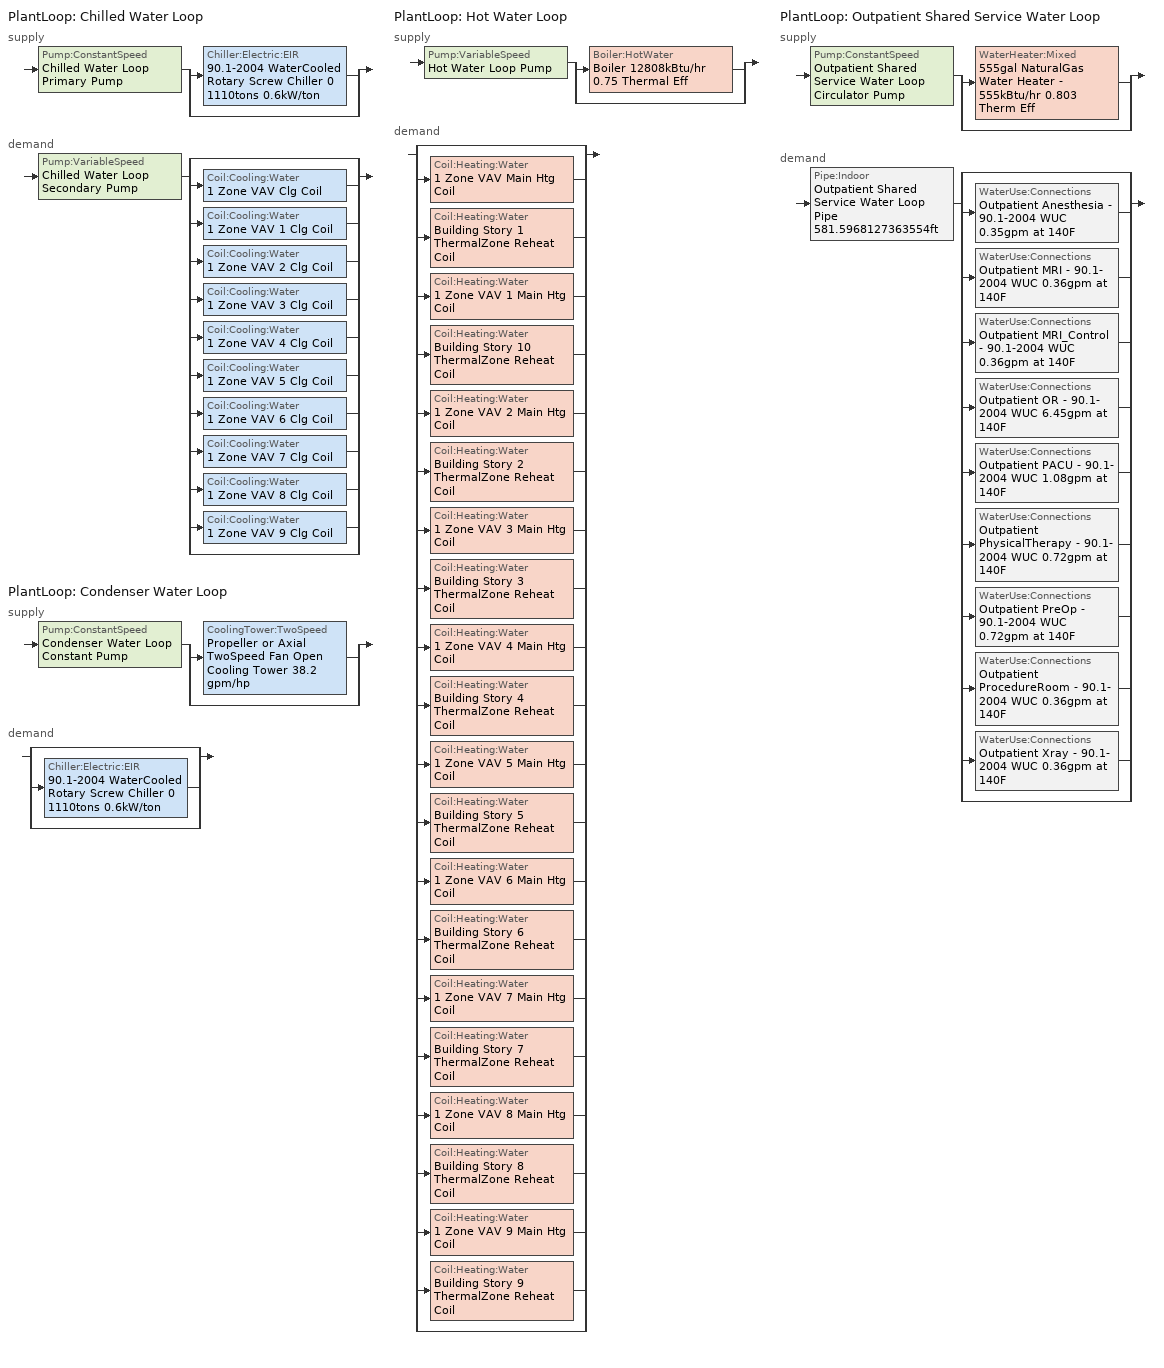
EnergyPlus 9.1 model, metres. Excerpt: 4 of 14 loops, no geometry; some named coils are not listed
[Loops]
PlantLoop 'Chilled Water Loop'
 supply: Pump:ConstantSpeed 'Chilled Water Loop Primary Pump' > split
  | Chiller:Electric:EIR '90.1-2004 WaterCooled  Rotary Screw Chiller 0 1110tons 0.6kW/ton'
  | bypass
 demand: Pump:VariableSpeed 'Chilled Water Loop Secondary Pump' > split
  | bypass
  | Coil:Cooling:Water '1 Zone VAV Clg Coil'
  | Coil:Cooling:Water '1 Zone VAV 1 Clg Coil'
  | Coil:Cooling:Water '1 Zone VAV 2 Clg Coil'
  | Coil:Cooling:Water '1 Zone VAV 3 Clg Coil'
  | Coil:Cooling:Water '1 Zone VAV 4 Clg Coil'
  | Coil:Cooling:Water '1 Zone VAV 5 Clg Coil'
  | Coil:Cooling:Water '1 Zone VAV 6 Clg Coil'
  | Coil:Cooling:Water '1 Zone VAV 7 Clg Coil'
  | Coil:Cooling:Water '1 Zone VAV 8 Clg Coil'
  | Coil:Cooling:Water '1 Zone VAV 9 Clg Coil'
  | bypass
PlantLoop 'Condenser Water Loop'
 supply: Pump:ConstantSpeed 'Condenser Water Loop Constant Pump' > split
  | CoolingTower:TwoSpeed 'Propeller or Axial TwoSpeed Fan Open Cooling Tower 38.2 gpm/hp'
  | bypass
 demand: split
  | bypass
  | Chiller:Electric:EIR '90.1-2004 WaterCooled  Rotary Screw Chiller 0 1110tons 0.6kW/ton'
  | bypass
PlantLoop 'Hot Water Loop'
 supply: Pump:VariableSpeed 'Hot Water Loop Pump' > split
  | Boiler:HotWater 'Boiler 12808kBtu/hr 0.75 Thermal Eff'
  | bypass
 demand: split
  | bypass
  | Coil:Heating:Water '1 Zone VAV Main Htg Coil'
  | Coil:Heating:Water 'Building Story 1 ThermalZone Reheat Coil'
  | Coil:Heating:Water '1 Zone VAV 1 Main Htg Coil'
  | Coil:Heating:Water 'Building Story 10 ThermalZone Reheat Coil'
  | Coil:Heating:Water '1 Zone VAV 2 Main Htg Coil'
  | Coil:Heating:Water 'Building Story 2 ThermalZone Reheat Coil'
  | Coil:Heating:Water '1 Zone VAV 3 Main Htg Coil'
  | Coil:Heating:Water 'Building Story 3 ThermalZone Reheat Coil'
  | Coil:Heating:Water '1 Zone VAV 4 Main Htg Coil'
  | Coil:Heating:Water 'Building Story 4 ThermalZone Reheat Coil'
  | Coil:Heating:Water '1 Zone VAV 5 Main Htg Coil'
  | Coil:Heating:Water 'Building Story 5 ThermalZone Reheat Coil'
  | Coil:Heating:Water '1 Zone VAV 6 Main Htg Coil'
  | Coil:Heating:Water 'Building Story 6 ThermalZone Reheat Coil'
  | Coil:Heating:Water '1 Zone VAV 7 Main Htg Coil'
  | Coil:Heating:Water 'Building Story 7 ThermalZone Reheat Coil'
  | Coil:Heating:Water '1 Zone VAV 8 Main Htg Coil'
  | Coil:Heating:Water 'Building Story 8 ThermalZone Reheat Coil'
  | Coil:Heating:Water '1 Zone VAV 9 Main Htg Coil'
  | Coil:Heating:Water 'Building Story 9 ThermalZone Reheat Coil'
  | bypass
PlantLoop 'Outpatient Shared Service Water Loop'
 supply: Pump:ConstantSpeed 'Outpatient Shared Service Water Loop Circulator Pump' > split
  | WaterHeater:Mixed '555gal NaturalGas Water Heater - 555kBtu/hr 0.803 Therm Eff'
  | bypass
 demand: Pipe:Indoor 'Outpatient Shared Service Water Loop Pipe 581.5968127363554ft' > split
  | bypass
  | WaterUse:Connections 'Outpatient Anesthesia - 90.1-2004 WUC 0.35gpm at 140F'
  | WaterUse:Connections 'Outpatient MRI - 90.1-2004 WUC 0.36gpm at 140F'
  | WaterUse:Connections 'Outpatient MRI_Control - 90.1-2004 WUC 0.36gpm at 140F'
  | WaterUse:Connections 'Outpatient OR - 90.1-2004 WUC 6.45gpm at 140F'
  | WaterUse:Connections 'Outpatient PACU - 90.1-2004 WUC 1.08gpm at 140F'
  | WaterUse:Connections 'Outpatient PhysicalTherapy - 90.1-2004 WUC 0.72gpm at 140F'
  | WaterUse:Connections 'Outpatient PreOp - 90.1-2004 WUC 0.72gpm at 140F'
  | WaterUse:Connections 'Outpatient ProcedureRoom - 90.1-2004 WUC 0.36gpm at 140F'
  | WaterUse:Connections 'Outpatient Xray - 90.1-2004 WUC 0.36gpm at 140F'
  | bypass
[Material] Roughness=Smooth; Thermal Absorptance=0.9; Solar Absorptance=0.7; Visible Absorptance=0.7
Name | Thickness {m} | Conductivity {W/m-K} | Density {kg/m3} | Specific Heat {J/kg-K}
Copper pipe 0.75in type L | 0.001143 | 386 | 8906.27 | 385.1856
Fiberglass batt 0.5in | 0.0127 | 0.0663448 | 11.2129 | 837.36
[Construction]
Copper pipe 0.75in type L with 0.5in fiberglass batt: Fiberglass batt 0.5in, Copper pipe 0.75in type L
[Coil:Heating:Water] Availability Schedule=Always On Discrete; U-Factor Times Area Value {W/K}=Autosize; Maximum Water Flow Rate {m3/s}=Autosize; Performance Input Method=UFactorTimesAreaAndDesignWaterFlowRate; Rated Capacity {W}=Autosize; Rated Inlet Water Temperature {C}=82.2222; Rated Inlet Air Temperature {C}=12.7778; Rated Outlet Water Temperature {C}=71.1111; Rated Outlet Air Temperature {C}=40; Rated Ratio for Air and Water Convection=0.5
Building Story 1 ThermalZone Reheat Coil; Building Story 10 ThermalZone Reheat Coil; Building Story 2 ThermalZone Reheat Coil; Building Story 3 ThermalZone Reheat Coil; Building Story 4 ThermalZone Reheat Coil; Building Story 5 ThermalZone Reheat Coil; Building Story 6 ThermalZone Reheat Coil; Building Story 7 ThermalZone Reheat Coil; Building Story 8 ThermalZone Reheat Coil; Building Story 9 ThermalZone Reheat Coil
[SetpointManager:Scheduled] Control Variable=Temperature
Name | Schedule | Setpoint Node or NodeList
Chilled Water Loop Setpoint Manager | Chilled Water Loop Temp - 44F | Chilled Water Loop Supply Outlet Node
Hot Water Loop Setpoint Manager | Hot Water Loop Temp - 180F | Hot Water Loop Supply Outlet Node
Service hot water setpoint manager | Service Water Loop Temp - 140F | Outpatient Shared Service Water Loop Supply Outlet Node
[PlantLoop] Fluid Type=Water; Maximum Loop Flow Rate {m3/s}=Autosize; Minimum Loop Flow Rate {m3/s}=0; Plant Loop Volume {m3}=Autocalculate; Load Distribution Scheme=Optimal; Plant Loop Demand Calculation Scheme=SingleSetpoint
Name | Plant Equipment Operation Scheme | Maximum Loop Temperature {C} | Minimum Loop Temperature {C} | Common Pipe Simulation
Chilled Water Loop | Chilled Water Loop Operation Schemes | 40 | 1 | CommonPipe
Condenser Water Loop | Condenser Water Loop Operation Schemes | 80 | 5
Hot Water Loop | Hot Water Loop Operation Schemes | 100 | 10
Outpatient Shared Service Water Loop | Outpatient Shared Service Water Loop Operation Schemes | 60 | 10
[Sizing:Plant] Sizing Option=NonCoincident; Zone Timesteps in Averaging Window=1; Coincident Sizing Factor Mode=None
Name | Loop Type | Design Loop Exit Temperature {C} | Loop Design Temperature Difference {deltaC}
Chilled Water Loop | Cooling | 6.66667 | 5.61111
Condenser Water Loop | Condenser | 29.4444 | 5.55556
Hot Water Loop | Heating | 82.2222 | 11.1111
Outpatient Shared Service Water Loop | Heating | 60 | 5
[Pump:ConstantSpeed] Design Flow Rate {m3/s}=Autosize; Design Power Consumption {W}=Autosize; Fraction of Motor Inefficiencies to Fluid Stream=0; Pump Control Type=Intermittent; Design Power Sizing Method=PowerPerFlowPerPressure; Design Electric Power per Unit Flow Rate {W/(m3/s)}=348701.1; Design Shaft Power per Unit Flow Rate per Unit Head=1.28205
Name | Design Pump Head {Pa} | Motor Efficiency
Chilled Water Loop Primary Pump | 44836 | 0.91
Condenser Water Loop Constant Pump | 148557 | 0.936
Outpatient Shared Service Water Loop Circulator Pump | 29890.7 | 0.825
[Chiller:Electric:EIR]
90.1-2004 WaterCooled  Rotary Screw Chiller 0 1110tons 0.6kW/ton: Reference Capacity {W}=Autosize; Reference COP {W/W}=5.50391; Reference Leaving Chilled Water Temperature {C}=6.66667; Reference Entering Condenser Fluid Temperature {C}=35; Reference Chilled Water Flow Rate {m3/s}=Autosize; Reference Condenser Fluid Flow Rate {m3/s}=Autosize; Cooling Capacity Function of Temperature Curve=ChlrWtrPosDispPathAAllQRatio_fTchwsTcwsSI; Electric Input to Cooling Output Ratio Function of Temperature Curve=ChlrWtrPosDispPathAAllEIRRatio_fTchwsTcwsSI; Electric Input to Cooling Output Ratio Function of Part Load Ratio Curve=ChlrWtrPosDispPathAAllEIRRatio_fQRatio; Minimum Part Load Ratio=0.15; Maximum Part Load Ratio=1; Optimum Part Load Ratio=1; Minimum Unloading Ratio=0.25; Condenser Type=WaterCooled; Condenser Fan Power Ratio {W/W}=0; Fraction of Compressor Electric Consumption Rejected by Condenser=1; Leaving Chilled Water Lower Temperature Limit {C}=2.22222; Chiller Flow Mode=ConstantFlow; Sizing Factor=1
[Pump:VariableSpeed] Design Maximum Flow Rate {m3/s}=Autosize; Design Power Consumption {W}=Autosize; Fraction of Motor Inefficiencies to Fluid Stream=0; Coefficient 1 of the Part Load Performance Curve=0; Design Minimum Flow Rate {m3/s}=0; Pump Control Type=Intermittent; Skin Loss Radiative Fraction=0.5; Design Power Sizing Method=PowerPerFlowPerPressure; Design Electric Power per Unit Flow Rate {W/(m3/s)}=348701.1; Design Shaft Power per Unit Flow Rate per Unit Head=1.28205; Design Minimum Flow Rate Fraction=0
Name | Design Pump Head {Pa} | Motor Efficiency | Coefficient 2 of the Part Load Performance Curve | Coefficient 3 of the Part Load Performance Curve | Coefficient 4 of the Part Load Performance Curve
Chilled Water Loop Secondary Pump | 134508 | 0.93 | 0.0205 | 0.4101 | 0.5753
Hot Water Loop Pump | 179344 | 0.924 | 1 | 0 | 0
[PlantEquipmentOperationSchemes] Control Scheme Schedule Name 1=Always On Discrete
Name | Control Scheme Object Type 1 | Control Scheme Name 1
Chilled Water Loop Operation Schemes | PlantEquipmentOperation:CoolingLoad | Chilled Water Loop Cooling Operation Scheme
Condenser Water Loop Operation Schemes | PlantEquipmentOperation:CoolingLoad | Condenser Water Loop Cooling Operation Scheme
Hot Water Loop Operation Schemes | PlantEquipmentOperation:HeatingLoad | Hot Water Loop Heating Operation Scheme
Outpatient Shared Service Water Loop Operation Schemes | PlantEquipmentOperation:HeatingLoad | Outpatient Shared Service Water Loop Heating Operation Scheme
[PlantEquipmentOperation:CoolingLoad] Load Range Lower Limit 1 {W}=0; Load Range Upper Limit 1 {W}=1000000000
Name | Range Equipment List Name 1
Chilled Water Loop Cooling Operation Scheme | Chilled Water Loop Cooling Equipment List
Condenser Water Loop Cooling Operation Scheme | Condenser Water Loop Cooling Equipment List
[PlantEquipmentList]
Chilled Water Loop Cooling Equipment List: Chiller:Electric:EIR, 90.1-2004 WaterCooled  Rotary Screw Chiller 0 1110tons 0.6kW/ton
Condenser Water Loop Cooling Equipment List: CoolingTower:TwoSpeed, Propeller or Axial TwoSpeed Fan Open Cooling Tower 38.2 gpm/hp
Hot Water Loop Heating Equipment List: Boiler:HotWater, Boiler 12808kBtu/hr 0.75 Thermal Eff
Outpatient Shared Service Water Loop Heating Equipment List: WaterHeater:Mixed, 555gal NaturalGas Water Heater - 555kBtu/hr 0.803 Therm Eff
[CoolingTower:TwoSpeed]
Propeller or Axial TwoSpeed Fan Open Cooling Tower 38.2 gpm/hp: Design Water Flow Rate {m3/s}=Autosize; High Fan Speed Air Flow Rate {m3/s}=Autosize; High Fan Speed Fan Power {W}=58811.6; High Fan Speed U-Factor Times Area Value {W/K}=Autosize; Low Fan Speed Air Flow Rate {m3/s}=Autocalculate; Low Fan Speed Air Flow Rate Sizing Factor=0.5; Low Fan Speed Fan Power {W}=17643.5; Low Fan Speed Fan Power Sizing Factor=0.16; Low Fan Speed U-Factor Times Area Value {W/K}=Autocalculate; Low Fan Speed U-Factor Times Area Sizing Factor=0.6; Free Convection Regime Air Flow Rate {m3/s}=0; Free Convection Regime Air Flow Rate Sizing Factor=0.1; Free Convection Regime U-Factor Times Area Value {W/K}=0; Free Convection U-Factor Times Area Value Sizing Factor=0.1; Performance Input Method=UFactorTimesAreaAndDesignWaterFlowRate; Heat Rejection Capacity and Nominal Capacity Sizing Ratio=1.25; Low Speed Nominal Capacity Sizing Factor=0.5; Free Convection Nominal Capacity Sizing Factor=0.1; Design Inlet Air Dry-Bulb Temperature {C}=25.6; Design Inlet Air Wet-Bulb Temperature {C}=25.6; Design Approach Temperature {deltaC}=Autosize; Design Range Temperature {deltaC}=Autosize; Basin Heater Capacity {W/K}=0; Basin Heater Setpoint Temperature {C}=2; Evaporation Loss Factor {percent/K}=0.2; Drift Loss Percent {percent}=0.008; Blowdown Concentration Ratio=3; Number of Cells=1; Cell Control=MinimalCell; Cell Minimum  Water Flow Rate Fraction=0.33; Cell Maximum Water Flow Rate Fraction=2.5; Sizing Factor=1
[SetpointManager:FollowOutdoorAirTemperature]
Condenser Water Loop Setpoint Manager Follow OATwb with 7.0F Approach: Control Variable=Temperature; Reference Temperature Type=OutdoorAirWetBulb; Offset Temperature Difference {deltaC}=3.88889; Maximum Setpoint Temperature {C}=29.4444; Minimum Setpoint Temperature {C}=21.1111; Setpoint Node or NodeList=Condenser Water Loop Supply Outlet Node
[Boiler:HotWater]
Boiler 12808kBtu/hr 0.75 Thermal Eff: Fuel Type=NaturalGas; Nominal Capacity {W}=Autosize; Nominal Thermal Efficiency=0.75; Efficiency Curve Temperature Evaluation Variable=LeavingBoiler; Normalized Boiler Efficiency Curve=Boiler with No Minimum Turndown; Design Water Flow Rate {m3/s}=Autosize; Minimum Part Load Ratio=0; Maximum Part Load Ratio=1.2; Optimum Part Load Ratio=1; Water Outlet Upper Temperature Limit {C}=95; Boiler Flow Mode=LeavingSetpointModulated; Parasitic Electric Load {W}=0; Sizing Factor=1
[PlantEquipmentOperation:HeatingLoad] Load Range Lower Limit 1 {W}=0; Load Range Upper Limit 1 {W}=1000000000
Name | Range Equipment List Name 1
Hot Water Loop Heating Operation Scheme | Hot Water Loop Heating Equipment List
Outpatient Shared Service Water Loop Heating Operation Scheme | Outpatient Shared Service Water Loop Heating Equipment List
[WaterHeater:Mixed]
555gal NaturalGas Water Heater - 555kBtu/hr 0.803 Therm Eff: Tank Volume {m3}=2.10158; Setpoint Temperature Schedule=Service Water Loop Temp - 140F; Deadband Temperature Difference {deltaC}=2; Maximum Temperature Limit {C}=60; Heater Control Type=Cycle; Heater Maximum Capacity {W}=162707; Heater Ignition Minimum Flow Rate {m3/s}=0; Heater Ignition Delay {s}=0; Heater Fuel Type=NaturalGas; Heater Thermal Efficiency=0.802867; Off Cycle Parasitic Fuel Consumption Rate {W}=0; Off Cycle Parasitic Fuel Type=NaturalGas; Off Cycle Parasitic Heat Fraction to Tank=0; On Cycle Parasitic Fuel Consumption Rate {W}=0; On Cycle Parasitic Fuel Type=NaturalGas; On Cycle Parasitic Heat Fraction to Tank=0; Ambient Temperature Indicator=Schedule; Ambient Temperature Schedule=Water Heater Ambient Temp Schedule - 71.6f; Off Cycle Loss Coefficient to Ambient Temperature {W/K}=14.9945; Off Cycle Loss Fraction to Zone=1; On Cycle Loss Coefficient to Ambient Temperature {W/K}=14.9945; On Cycle Loss Fraction to Zone=1; Use Side Effectiveness=1; Source Side Effectiveness=1; Use Side Design Flow Rate {m3/s}=Autosize; Source Side Design Flow Rate {m3/s}=Autosize; Indirect Water Heating Recovery Time {hr}=1.5; Source Side Flow Control Mode=IndirectHeatPrimarySetpoint
[Pipe:Indoor]
Outpatient Shared Service Water Loop Pipe 581.5968127363554ft: Construction=Copper pipe 0.75in type L with 0.5in fiberglass batt; Environment Type=Schedule; Ambient Temperature Schedule=Outpatient Shared Service Water Loop Piping Air Temp - 70F; Ambient Air Velocity Schedule=Outpatient Shared Service Water Loop Piping Air Velocity - 0.67mph; Pipe Inside Diameter {m}=0.019939; Pipe Length {m}=177.271
[WaterUse:Connections]
Name | Water Use Equipment Name 1
Outpatient Anesthesia - 90.1-2004 WUC 0.35gpm at 140F | Outpatient Anesthesia - 90.1-2004 Service Water Use 0.35gpm at 140F
Outpatient MRI - 90.1-2004 WUC 0.36gpm at 140F | Outpatient MRI - 90.1-2004 Service Water Use 0.36gpm at 140F
Outpatient MRI_Control - 90.1-2004 WUC 0.36gpm at 140F | Outpatient MRI_Control - 90.1-2004 Service Water Use 0.36gpm at 140F
Outpatient OR - 90.1-2004 WUC 6.45gpm at 140F | Outpatient OR - 90.1-2004 Service Water Use 6.45gpm at 140F
Outpatient PACU - 90.1-2004 WUC 1.08gpm at 140F | Outpatient PACU - 90.1-2004 Service Water Use 1.08gpm at 140F
Outpatient PhysicalTherapy - 90.1-2004 WUC 0.72gpm at 140F | Outpatient PhysicalTherapy - 90.1-2004 Service Water Use 0.72gpm at 140F
Outpatient PreOp - 90.1-2004 WUC 0.72gpm at 140F | Outpatient PreOp - 90.1-2004 Service Water Use 0.72gpm at 140F
Outpatient ProcedureRoom - 90.1-2004 WUC 0.36gpm at 140F | Outpatient ProcedureRoom - 90.1-2004 Service Water Use 0.36gpm at 140F
Outpatient Xray - 90.1-2004 WUC 0.36gpm at 140F | Outpatient Xray - 90.1-2004 Service Water Use 0.36gpm at 140F
[WaterUse:Equipment] Flow Rate Fraction Schedule=OutPatientHealthCare BLDG_SWH_SCH; Sensible Fraction Schedule=Fraction Sensible - 0.2; Latent Fraction Schedule=Fraction Latent - 0.05
Name | Peak Flow Rate {m3/s} | Target Temperature Schedule
Outpatient Anesthesia - 90.1-2004 Service Water Use 0.35gpm at 140F | 2.2273e-05 | Mixed Water At Faucet Temp - 140F
Outpatient MRI - 90.1-2004 Service Water Use 0.36gpm at 140F | 2.24988e-05 | Mixed Water At Faucet Temp - 140F 1
Outpatient MRI_Control - 90.1-2004 Service Water Use 0.36gpm at 140F | 2.25789e-05 | Mixed Water At Faucet Temp - 140F 2
Outpatient OR - 90.1-2004 Service Water Use 6.45gpm at 140F | 0.000406925 | Mixed Water At Faucet Temp - 140F 3
Outpatient PACU - 90.1-2004 Service Water Use 1.08gpm at 140F | 6.7925e-05 | Mixed Water At Faucet Temp - 140F 4
Outpatient PhysicalTherapy - 90.1-2004 Service Water Use 0.72gpm at 140F | 4.51835e-05 | Mixed Water At Faucet Temp - 140F 5
Outpatient PreOp - 90.1-2004 Service Water Use 0.72gpm at 140F | 4.52937e-05 | Mixed Water At Faucet Temp - 140F 6
Outpatient ProcedureRoom - 90.1-2004 Service Water Use 0.36gpm at 140F | 2.27238e-05 | Mixed Water At Faucet Temp - 140F 7
Outpatient Xray - 90.1-2004 Service Water Use 0.36gpm at 140F | 2.26156e-05 | Mixed Water At Faucet Temp - 140F 8
[Schedule:Day:Interval]
Chilled Water Loop Temp - 44F Default: No, 24:00, 6.66667
Fraction Latent - 0.05 Default: No, 24:00, 0.05
Fraction Sensible - 0.2 Default: No, 24:00, 0.2
Hot Water Loop Temp - 180F Default: No, 24:00, 82.2222
Mixed Water At Faucet Temp - 140F Default; Mixed Water At Faucet Temp - 140F Default 1; Mixed Water At Faucet Temp - 140F Default 2; Mixed Water At Faucet Temp - 140F Default 3; Mixed Water At Faucet Temp - 140F Default 4; Mixed Water At Faucet Temp - 140F Default 5; Mixed Water At Faucet Temp - 140F Default 6; Mixed Water At Faucet Temp - 140F Default 7; Mixed Water At Faucet Temp - 140F Default 8; Service Water Loop Temp - 140F Default: No, 24:00, 60
Outpatient Shared Service Water Loop Piping Air Temp - 70F Default: No, 24:00, 21.1111
Outpatient Shared Service Water Loop Piping Air Velocity - 0.67mph Default: No, 24:00, 0.3
OutPatientHealthCare BLDG_SWH_SCH Default: No, 08:00, 0, 17:00, 0.01, 24:00, 0
OutPatientHealthCare BLDG_SWH_SCH SmrDsn|Wkdy Day; OutPatientHealthCare BLDG_SWH_SCH Summer Design Day: No, 07:00, 0.01, 08:00, 0.17, 09:00, 0.58, 10:00, 0.66, 11:00, 0.78, 12:00, 0.82, 13:00, 0.71, 14:00, 0.82, 15:00, 0.78, 16:00, 0.74, 17:00, 0.63, 18:00, 0.41, 21:00, 0.18, 22:00, 0.1, 24:00, 0.01
OutPatientHealthCare BLDG_SWH_SCH Winter Design Day; OutPatientHealthCare BLDG_SWH_SCH WntrDsn|Sat Day: No, 08:00, 0.01, 09:00, 0.2, 10:00, 0.28, 12:00, 0.3, 14:00, 0.24, 17:00, 0.23, 18:00, 0.1, 24:00, 0.01
Water Heater Ambient Temp Schedule - 71.6f Default: No, 24:00, 22
[Schedule:Week:Daily]
Chilled Water Loop Temp - 44F Week Rule - Jan1-Dec31: Chilled Water Loop Temp - 44F Default, Chilled Water Loop Temp - 44F Default, Chilled Water Loop Temp - 44F Default, Chilled Water Loop Temp - 44F Default, Chilled Water Loop Temp - 44F Default, Chilled Water Loop Temp - 44F Default, Chilled Water Loop Temp - 44F Default, Chilled Water Loop Temp - 44F Default, Chilled Water Loop Temp - 44F Default, Chilled Water Loop Temp - 44F Default, Chilled Water Loop Temp - 44F Default, Chilled Water Loop Temp - 44F Default
Fraction Latent - 0.05 Week Rule - Jan1-Dec31: Fraction Latent - 0.05 Default, Fraction Latent - 0.05 Default, Fraction Latent - 0.05 Default, Fraction Latent - 0.05 Default, Fraction Latent - 0.05 Default, Fraction Latent - 0.05 Default, Fraction Latent - 0.05 Default, Fraction Latent - 0.05 Default, Fraction Latent - 0.05 Default, Fraction Latent - 0.05 Default, Fraction Latent - 0.05 Default, Fraction Latent - 0.05 Default
Fraction Sensible - 0.2 Week Rule - Jan1-Dec31: Fraction Sensible - 0.2 Default, Fraction Sensible - 0.2 Default, Fraction Sensible - 0.2 Default, Fraction Sensible - 0.2 Default, Fraction Sensible - 0.2 Default, Fraction Sensible - 0.2 Default, Fraction Sensible - 0.2 Default, Fraction Sensible - 0.2 Default, Fraction Sensible - 0.2 Default, Fraction Sensible - 0.2 Default, Fraction Sensible - 0.2 Default, Fraction Sensible - 0.2 Default
Hot Water Loop Temp - 180F Week Rule - Jan1-Dec31: Hot Water Loop Temp - 180F Default, Hot Water Loop Temp - 180F Default, Hot Water Loop Temp - 180F Default, Hot Water Loop Temp - 180F Default, Hot Water Loop Temp - 180F Default, Hot Water Loop Temp - 180F Default, Hot Water Loop Temp - 180F Default, Hot Water Loop Temp - 180F Default, Hot Water Loop Temp - 180F Default, Hot Water Loop Temp - 180F Default, Hot Water Loop Temp - 180F Default, Hot Water Loop Temp - 180F Default
Mixed Water At Faucet Temp - 140F Week Rule - Jan1-Dec31: Mixed Water At Faucet Temp - 140F Default, Mixed Water At Faucet Temp - 140F Default, Mixed Water At Faucet Temp - 140F Default, Mixed Water At Faucet Temp - 140F Default, Mixed Water At Faucet Temp - 140F Default, Mixed Water At Faucet Temp - 140F Default, Mixed Water At Faucet Temp - 140F Default, Mixed Water At Faucet Temp - 140F Default, Mixed Water At Faucet Temp - 140F Default, Mixed Water At Faucet Temp - 140F Default, Mixed Water At Faucet Temp - 140F Default, Mixed Water At Faucet Temp - 140F Default
Mixed Water At Faucet Temp - 140F 1 Week Rule - Jan1-Dec31: Mixed Water At Faucet Temp - 140F Default 1, Mixed Water At Faucet Temp - 140F Default 1, Mixed Water At Faucet Temp - 140F Default 1, Mixed Water At Faucet Temp - 140F Default 1, Mixed Water At Faucet Temp - 140F Default 1, Mixed Water At Faucet Temp - 140F Default 1, Mixed Water At Faucet Temp - 140F Default 1, Mixed Water At Faucet Temp - 140F Default 1, Mixed Water At Faucet Temp - 140F Default 1, Mixed Water At Faucet Temp - 140F Default 1, Mixed Water At Faucet Temp - 140F Default 1, Mixed Water At Faucet Temp - 140F Default 1
Mixed Water At Faucet Temp - 140F 2 Week Rule - Jan1-Dec31: Mixed Water At Faucet Temp - 140F Default 2, Mixed Water At Faucet Temp - 140F Default 2, Mixed Water At Faucet Temp - 140F Default 2, Mixed Water At Faucet Temp - 140F Default 2, Mixed Water At Faucet Temp - 140F Default 2, Mixed Water At Faucet Temp - 140F Default 2, Mixed Water At Faucet Temp - 140F Default 2, Mixed Water At Faucet Temp - 140F Default 2, Mixed Water At Faucet Temp - 140F Default 2, Mixed Water At Faucet Temp - 140F Default 2, Mixed Water At Faucet Temp - 140F Default 2, Mixed Water At Faucet Temp - 140F Default 2
Mixed Water At Faucet Temp - 140F 3 Week Rule - Jan1-Dec31: Mixed Water At Faucet Temp - 140F Default 3, Mixed Water At Faucet Temp - 140F Default 3, Mixed Water At Faucet Temp - 140F Default 3, Mixed Water At Faucet Temp - 140F Default 3, Mixed Water At Faucet Temp - 140F Default 3, Mixed Water At Faucet Temp - 140F Default 3, Mixed Water At Faucet Temp - 140F Default 3, Mixed Water At Faucet Temp - 140F Default 3, Mixed Water At Faucet Temp - 140F Default 3, Mixed Water At Faucet Temp - 140F Default 3, Mixed Water At Faucet Temp - 140F Default 3, Mixed Water At Faucet Temp - 140F Default 3
Mixed Water At Faucet Temp - 140F 4 Week Rule - Jan1-Dec31: Mixed Water At Faucet Temp - 140F Default 4, Mixed Water At Faucet Temp - 140F Default 4, Mixed Water At Faucet Temp - 140F Default 4, Mixed Water At Faucet Temp - 140F Default 4, Mixed Water At Faucet Temp - 140F Default 4, Mixed Water At Faucet Temp - 140F Default 4, Mixed Water At Faucet Temp - 140F Default 4, Mixed Water At Faucet Temp - 140F Default 4, Mixed Water At Faucet Temp - 140F Default 4, Mixed Water At Faucet Temp - 140F Default 4, Mixed Water At Faucet Temp - 140F Default 4, Mixed Water At Faucet Temp - 140F Default 4
Mixed Water At Faucet Temp - 140F 5 Week Rule - Jan1-Dec31: Mixed Water At Faucet Temp - 140F Default 5, Mixed Water At Faucet Temp - 140F Default 5, Mixed Water At Faucet Temp - 140F Default 5, Mixed Water At Faucet Temp - 140F Default 5, Mixed Water At Faucet Temp - 140F Default 5, Mixed Water At Faucet Temp - 140F Default 5, Mixed Water At Faucet Temp - 140F Default 5, Mixed Water At Faucet Temp - 140F Default 5, Mixed Water At Faucet Temp - 140F Default 5, Mixed Water At Faucet Temp - 140F Default 5, Mixed Water At Faucet Temp - 140F Default 5, Mixed Water At Faucet Temp - 140F Default 5
Mixed Water At Faucet Temp - 140F 6 Week Rule - Jan1-Dec31: Mixed Water At Faucet Temp - 140F Default 6, Mixed Water At Faucet Temp - 140F Default 6, Mixed Water At Faucet Temp - 140F Default 6, Mixed Water At Faucet Temp - 140F Default 6, Mixed Water At Faucet Temp - 140F Default 6, Mixed Water At Faucet Temp - 140F Default 6, Mixed Water At Faucet Temp - 140F Default 6, Mixed Water At Faucet Temp - 140F Default 6, Mixed Water At Faucet Temp - 140F Default 6, Mixed Water At Faucet Temp - 140F Default 6, Mixed Water At Faucet Temp - 140F Default 6, Mixed Water At Faucet Temp - 140F Default 6
Mixed Water At Faucet Temp - 140F 7 Week Rule - Jan1-Dec31: Mixed Water At Faucet Temp - 140F Default 7, Mixed Water At Faucet Temp - 140F Default 7, Mixed Water At Faucet Temp - 140F Default 7, Mixed Water At Faucet Temp - 140F Default 7, Mixed Water At Faucet Temp - 140F Default 7, Mixed Water At Faucet Temp - 140F Default 7, Mixed Water At Faucet Temp - 140F Default 7, Mixed Water At Faucet Temp - 140F Default 7, Mixed Water At Faucet Temp - 140F Default 7, Mixed Water At Faucet Temp - 140F Default 7, Mixed Water At Faucet Temp - 140F Default 7, Mixed Water At Faucet Temp - 140F Default 7
Mixed Water At Faucet Temp - 140F 8 Week Rule - Jan1-Dec31: Mixed Water At Faucet Temp - 140F Default 8, Mixed Water At Faucet Temp - 140F Default 8, Mixed Water At Faucet Temp - 140F Default 8, Mixed Water At Faucet Temp - 140F Default 8, Mixed Water At Faucet Temp - 140F Default 8, Mixed Water At Faucet Temp - 140F Default 8, Mixed Water At Faucet Temp - 140F Default 8, Mixed Water At Faucet Temp - 140F Default 8, Mixed Water At Faucet Temp - 140F Default 8, Mixed Water At Faucet Temp - 140F Default 8, Mixed Water At Faucet Temp - 140F Default 8, Mixed Water At Faucet Temp - 140F Default 8
Outpatient Shared Service Water Loop Piping Air Temp - 70F Week Rule - Jan1-Dec31: Outpatient Shared Service Water Loop Piping Air Temp - 70F Default, Outpatient Shared Service Water Loop Piping Air Temp - 70F Default, Outpatient Shared Service Water Loop Piping Air Temp - 70F Default, Outpatient Shared Service Water Loop Piping Air Temp - 70F Default, Outpatient Shared Service Water Loop Piping Air Temp - 70F Default, Outpatient Shared Service Water Loop Piping Air Temp - 70F Default, Outpatient Shared Service Water Loop Piping Air Temp - 70F Default, Outpatient Shared Service Water Loop Piping Air Temp - 70F Default, Outpatient Shared Service Water Loop Piping Air Temp - 70F Default, Outpatient Shared Service Water Loop Piping Air Temp - 70F Default, Outpatient Shared Service Water Loop Piping Air Temp - 70F Default, Outpatient Shared Service Water Loop Piping Air Temp - 70F Default
Outpatient Shared Service Water Loop Piping Air Velocity - 0.67mph Week Rule - Jan1-Dec31: Outpatient Shared Service Water Loop Piping Air Velocity - 0.67mph Default, Outpatient Shared Service Water Loop Piping Air Velocity - 0.67mph Default, Outpatient Shared Service Water Loop Piping Air Velocity - 0.67mph Default, Outpatient Shared Service Water Loop Piping Air Velocity - 0.67mph Default, Outpatient Shared Service Water Loop Piping Air Velocity - 0.67mph Default, Outpatient Shared Service Water Loop Piping Air Velocity - 0.67mph Default, Outpatient Shared Service Water Loop Piping Air Velocity - 0.67mph Default, Outpatient Shared Service Water Loop Piping Air Velocity - 0.67mph Default, Outpatient Shared Service Water Loop Piping Air Velocity - 0.67mph Default, Outpatient Shared Service Water Loop Piping Air Velocity - 0.67mph Default, Outpatient Shared Service Water Loop Piping Air Velocity - 0.67mph Default, Outpatient Shared Service Water Loop Piping Air Velocity - 0.67mph Default
OutPatientHealthCare BLDG_SWH_SCH Week Rule - Jan1-Jan5: OutPatientHealthCare BLDG_SWH_SCH Default, OutPatientHealthCare BLDG_SWH_SCH Default, OutPatientHealthCare BLDG_SWH_SCH SmrDsn|Wkdy Day, OutPatientHealthCare BLDG_SWH_SCH SmrDsn|Wkdy Day, OutPatientHealthCare BLDG_SWH_SCH SmrDsn|Wkdy Day, OutPatientHealthCare BLDG_SWH_SCH SmrDsn|Wkdy Day, OutPatientHealthCare BLDG_SWH_SCH WntrDsn|Sat Day, OutPatientHealthCare BLDG_SWH_SCH Default, OutPatientHealthCare BLDG_SWH_SCH Summer Design Day, OutPatientHealthCare BLDG_SWH_SCH Winter Design Day, OutPatientHealthCare BLDG_SWH_SCH Default, OutPatientHealthCare BLDG_SWH_SCH Default
OutPatientHealthCare BLDG_SWH_SCH Week Rule - Jan6-Dec31: OutPatientHealthCare BLDG_SWH_SCH Default, OutPatientHealthCare BLDG_SWH_SCH SmrDsn|Wkdy Day, OutPatientHealthCare BLDG_SWH_SCH SmrDsn|Wkdy Day, OutPatientHealthCare BLDG_SWH_SCH SmrDsn|Wkdy Day, OutPatientHealthCare BLDG_SWH_SCH SmrDsn|Wkdy Day, OutPatientHealthCare BLDG_SWH_SCH SmrDsn|Wkdy Day, OutPatientHealthCare BLDG_SWH_SCH WntrDsn|Sat Day, OutPatientHealthCare BLDG_SWH_SCH Default, OutPatientHealthCare BLDG_SWH_SCH Summer Design Day, OutPatientHealthCare BLDG_SWH_SCH Winter Design Day, OutPatientHealthCare BLDG_SWH_SCH Default, OutPatientHealthCare BLDG_SWH_SCH Default
Service Water Loop Temp - 140F Week Rule - Jan1-Dec31: Service Water Loop Temp - 140F Default, Service Water Loop Temp - 140F Default, Service Water Loop Temp - 140F Default, Service Water Loop Temp - 140F Default, Service Water Loop Temp - 140F Default, Service Water Loop Temp - 140F Default, Service Water Loop Temp - 140F Default, Service Water Loop Temp - 140F Default, Service Water Loop Temp - 140F Default, Service Water Loop Temp - 140F Default, Service Water Loop Temp - 140F Default, Service Water Loop Temp - 140F Default
Water Heater Ambient Temp Schedule - 71.6f Week Rule - Jan1-Dec31: Water Heater Ambient Temp Schedule - 71.6f Default, Water Heater Ambient Temp Schedule - 71.6f Default, Water Heater Ambient Temp Schedule - 71.6f Default, Water Heater Ambient Temp Schedule - 71.6f Default, Water Heater Ambient Temp Schedule - 71.6f Default, Water Heater Ambient Temp Schedule - 71.6f Default, Water Heater Ambient Temp Schedule - 71.6f Default, Water Heater Ambient Temp Schedule - 71.6f Default, Water Heater Ambient Temp Schedule - 71.6f Default, Water Heater Ambient Temp Schedule - 71.6f Default, Water Heater Ambient Temp Schedule - 71.6f Default, Water Heater Ambient Temp Schedule - 71.6f Default
[Schedule:Year]
Chilled Water Loop Temp - 44F: Chilled Water Loop Temp - 44F Week Rule - Jan1-Dec31, 1, 1, 12, 31
Fraction Latent - 0.05: Fraction Latent - 0.05 Week Rule - Jan1-Dec31, 1, 1, 12, 31
Fraction Sensible - 0.2: Fraction Sensible - 0.2 Week Rule - Jan1-Dec31, 1, 1, 12, 31
Hot Water Loop Temp - 180F: Hot Water Loop Temp - 180F Week Rule - Jan1-Dec31, 1, 1, 12, 31
Mixed Water At Faucet Temp - 140F: Mixed Water At Faucet Temp - 140F Week Rule - Jan1-Dec31, 1, 1, 12, 31
Mixed Water At Faucet Temp - 140F 1: Mixed Water At Faucet Temp - 140F 1 Week Rule - Jan1-Dec31, 1, 1, 12, 31
Mixed Water At Faucet Temp - 140F 2: Mixed Water At Faucet Temp - 140F 2 Week Rule - Jan1-Dec31, 1, 1, 12, 31
Mixed Water At Faucet Temp - 140F 3: Mixed Water At Faucet Temp - 140F 3 Week Rule - Jan1-Dec31, 1, 1, 12, 31
Mixed Water At Faucet Temp - 140F 4: Mixed Water At Faucet Temp - 140F 4 Week Rule - Jan1-Dec31, 1, 1, 12, 31
Mixed Water At Faucet Temp - 140F 5: Mixed Water At Faucet Temp - 140F 5 Week Rule - Jan1-Dec31, 1, 1, 12, 31
Mixed Water At Faucet Temp - 140F 6: Mixed Water At Faucet Temp - 140F 6 Week Rule - Jan1-Dec31, 1, 1, 12, 31
Mixed Water At Faucet Temp - 140F 7: Mixed Water At Faucet Temp - 140F 7 Week Rule - Jan1-Dec31, 1, 1, 12, 31
Mixed Water At Faucet Temp - 140F 8: Mixed Water At Faucet Temp - 140F 8 Week Rule - Jan1-Dec31, 1, 1, 12, 31
Outpatient Shared Service Water Loop Piping Air Temp - 70F: Outpatient Shared Service Water Loop Piping Air Temp - 70F Week Rule - Jan1-Dec31, 1, 1, 12, 31
Outpatient Shared Service Water Loop Piping Air Velocity - 0.67mph: Outpatient Shared Service Water Loop Piping Air Velocity - 0.67mph Week Rule - Jan1-Dec31, 1, 1, 12, 31
OutPatientHealthCare BLDG_SWH_SCH: OutPatientHealthCare BLDG_SWH_SCH Week Rule - Jan1-Jan5, 1, 1, 1, 5, OutPatientHealthCare BLDG_SWH_SCH Week Rule - Jan6-Dec31, 1, 6, 12, 31
Service Water Loop Temp - 140F: Service Water Loop Temp - 140F Week Rule - Jan1-Dec31, 1, 1, 12, 31
Water Heater Ambient Temp Schedule - 71.6f: Water Heater Ambient Temp Schedule - 71.6f Week Rule - Jan1-Dec31, 1, 1, 12, 31
[Schedule:Constant]
Always On Discrete: Hourly Value=1
[Curve:Biquadratic] Minimum Value of x {BasedOnField A2}=4.44; Maximum Value of x {BasedOnField A2}=12.22; Minimum Value of y {BasedOnField A3}=15.56; Maximum Value of y {BasedOnField A3}=29.44
Name | Coefficient1 Constant | Coefficient2 x | Coefficient3 x**2 | Coefficient4 y | Coefficient5 y**2 | Coefficient6 x*y | Minimum Curve Output {BasedOnField A4} | Maximum Curve Output {BasedOnField A4}
ChlrWtrPosDispPathAAllQRatio_fTchwsTcwsSI | 0.96744 | 0.037082 | 0.000434 | -0.005837 | -4.9e-05 | -0.000274 | 0.89 | 1.33
ChlrWtrPosDispPathAAllEIRRatio_fTchwsTcwsSI | 0.665307 | -0.009339 | 0.000483 | 0.009492 | 0.000544 | -0.000864 | 0.74 | 1.27
[Curve:Quadratic]
ChlrWtrPosDispPathAAllEIRRatio_fQRatio: Coefficient1 Constant=0.310965; Coefficient2 x=0.322519; Coefficient3 x**2=0.372745; Minimum Value of x {BasedOnField A2}=0.1; Maximum Value of x {BasedOnField A2}=1; Minimum Curve Output {BasedOnField A3}=0.35
[Curve:Cubic]
Boiler with No Minimum Turndown: Coefficient1 Constant=0.7463; Coefficient2 x=1.3196; Coefficient3 x**2=-2.2154; Coefficient4 x**3=1.1674; Minimum Value of x {BasedOnField A2}=0; Maximum Value of x {BasedOnField A2}=1.3
